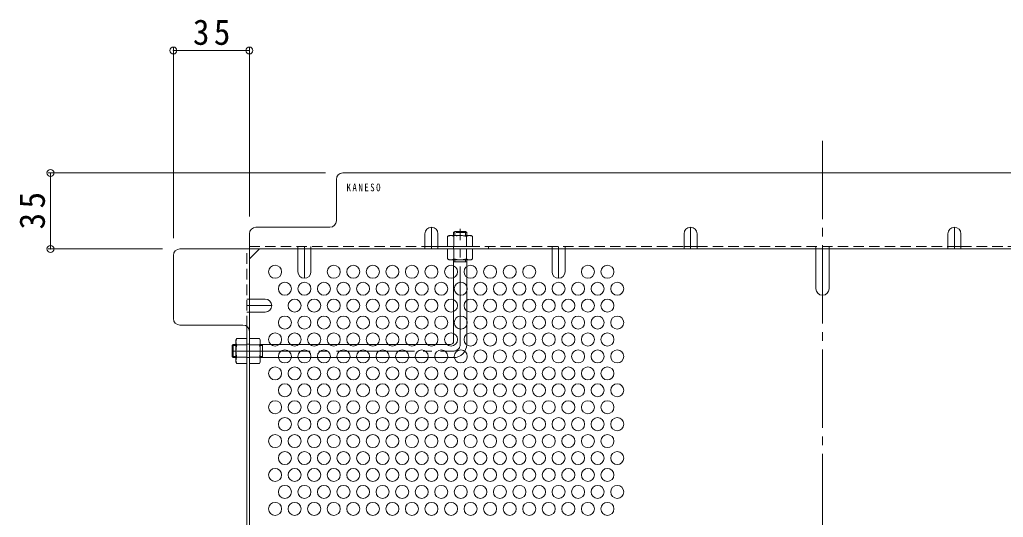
# Model space of a CAD drawing. Units: millimetres at full size, sheet at 1:4; details may follow other scales. Extents: x -928 to 1022, y -779 to 757.
# Drawn here: x 66.3 to 519.1, y 464.9 to 693.9 of the extents above; entities that cross this region are included whole.
import ezdxf

# ---------------------------------------------------------------- set-up
doc = ezdxf.new("R2010")
doc.units = ezdxf.units.MM
doc.header["$LTSCALE"] = 4
doc.header["$PDMODE"] = 32
doc.header["$PDSIZE"] = 3.2
for name, pattern in [('CHAIN1', [8, 5, -1, 1, -1]), ('CHAIN2', [12, 9, -1, 1, -1]), ('DASHED1', [1.8, 1.2, -0.6])]:
    doc.linetypes.add(name, pattern=pattern)
for name, color, linetype, lineweight in [('A-1_躯体', 3, 'Continuous', 9), ('A-4_その他', 7, 'Continuous', 9), ('A-5_文字', 7, 'Continuous', 9), ('A-6_寸法', 2, 'Continuous', 9), ('A-7_ハッチ', 2, 'Continuous', 9), ('A-8_記号', 2, 'Continuous', 9), ('A-B_ﾊｯﾁ', 2, 'Continuous', 9)]:
    doc.layers.add(name, color=color, linetype=linetype, lineweight=lineweight)
doc.styles.add('ＭＳ ゴシック', font='')
doc.styles.get('ＭＳ ゴシック').set_extended_font_data('MS Gothic')

msp = doc.modelspace()

# ---------------------------------------------------------------- linework, layer by layer
at = {"layer": 'A-1_躯体', "linetype": 'DASHED1'}
for p, q in [((266.092, 595.919), (266.592, 596.419)), ((272.092, 595.919), (266.092, 595.919)), ((266.092, 595.919), (266.092, 594.619)), ((271.592, 596.419), (266.592, 596.419)), ((266.592, 594.619), (266.592, 596.419)), ((272.092, 595.919), (271.592, 596.419)), ((271.592, 594.619), (271.592, 596.419)), ((272.092, 595.919), (272.092, 594.619))]:
    msp.add_line(p, q, dxfattribs=at)
at = {"layer": 'A-1_躯体', "linetype": 'CHAIN2'}
for p, q in [((269.092, 544.419), (269.092, 597.651)), ((164.092, 541.419), (266.092, 541.419))]:
    msp.add_line(p, q, dxfattribs=at)
at = {"layer": 'A-1_躯体'}
for p, q in [((266.092, 545.919), (266.092, 583.419)), ((272.092, 582.419), (266.092, 582.419)), ((266.592, 582.419), (266.592, 583.419)), ((271.592, 582.419), (271.592, 583.419)), ((272.092, 544.419), (272.092, 583.419)), ((164.592, 544.419), (164.092, 543.919)), ((164.092, 543.919), (164.092, 538.919)), ((165.892, 543.919), (164.092, 543.919)), ((164.592, 544.419), (164.592, 538.419)), ((164.592, 544.419), (165.892, 544.419)), ((177.092, 544.419), (264.592, 544.419)), ((178.092, 543.919), (177.092, 543.919)), ((178.092, 544.419), (178.092, 538.419)), ((164.592, 538.419), (164.092, 538.919)), ((165.892, 538.919), (164.092, 538.919)), ((178.092, 538.919), (177.092, 538.919)), ((164.592, 538.419), (165.892, 538.419)), ((177.092, 538.419), (266.092, 538.419))]:
    msp.add_line(p, q, dxfattribs=at)
for centre, radius in [((264.592, 545.919), 1.5), ((266.092, 544.419), 6)]:
    msp.add_arc(centre, radius, 270, 0, dxfattribs=at)
at = {"layer": 'A-1_躯体', "linetype": 'CHAIN2'}
msp.add_arc((266.092, 544.419), 3, 270, 0, dxfattribs=at)
at = {"layer": 'A-4_その他'}
for p, q in [((137.089, 680.96), (137.089, 593.419)), ((137.089, 679.76), (172.092, 679.76)), ((172.092, 680.96), (172.092, 603.419)), ((79.295, 623.419), (207.093, 623.419)), ((80.495, 588.419), (80.495, 623.419)), ((79.295, 588.419), (132.089, 588.419))]:
    msp.add_line(p, q, dxfattribs=at)
for p in [(137.089, 679.76), (172.092, 679.76), (80.495, 623.419), (80.495, 588.419)]:
    msp.add_point(p, dxfattribs=at)
at = {"layer": 'A-6_寸法'}
for centre in [(183.892, 577.928), (210.892, 577.928), (219.892, 577.928), (228.892, 577.928), (237.892, 577.928), (246.892, 577.928), (255.892, 577.928), (264.892, 577.928), (273.892, 577.928), (282.892, 577.928), (291.892, 577.928), (300.892, 577.928), (327.892, 577.928), (336.892, 577.928), (188.392, 570.134), (197.392, 570.134), (206.392, 570.134), (215.392, 570.134), (224.392, 570.134), (233.392, 570.134), (242.392, 570.134), (251.392, 570.134), (260.392, 570.134), (269.392, 570.134), (278.392, 570.134), (287.392, 570.134), (296.392, 570.134), (305.392, 570.134), (314.392, 570.134), (323.392, 570.134), (332.392, 570.134), (341.392, 570.134), (192.892, 562.339), (201.892, 562.339), (210.892, 562.339), (219.892, 562.339), (228.892, 562.339), (237.892, 562.339), (246.892, 562.339), (255.892, 562.339), (264.892, 562.339), (273.892, 562.339), (282.892, 562.339), (291.892, 562.339), (300.892, 562.339), (309.892, 562.339), (318.892, 562.339), (327.892, 562.339), (336.892, 562.339), (188.392, 554.545), (197.392, 554.545), (206.392, 554.545), (215.392, 554.545), (224.392, 554.545), (233.392, 554.545), (242.392, 554.545), (251.392, 554.545), (260.392, 554.545), (269.392, 554.545), (278.392, 554.545), (287.392, 554.545), (296.392, 554.545), (305.392, 554.545), (314.392, 554.545), (323.392, 554.545), (332.392, 554.545), (341.392, 554.545), (183.892, 546.751), (192.892, 546.751), (201.892, 546.751), (210.892, 546.751), (219.892, 546.751), (228.892, 546.751), (237.892, 546.751), (246.892, 546.751), (255.892, 546.751), (264.892, 546.751), (273.892, 546.751), (282.892, 546.751), (291.892, 546.751), (300.892, 546.751), (309.892, 546.751), (318.892, 546.751), (327.892, 546.751), (336.892, 546.751), (188.392, 538.957), (197.392, 538.957), (206.392, 538.957), (215.392, 538.957), (224.392, 538.957), (233.392, 538.957), (242.392, 538.957), (251.392, 538.957), (260.392, 538.957), (269.392, 538.957), (278.392, 538.957), (287.392, 538.957), (296.392, 538.957), (305.392, 538.957), (314.392, 538.957), (323.392, 538.957), (332.392, 538.957), (341.392, 538.957), (183.892, 531.162), (192.892, 531.162), (201.892, 531.162), (210.892, 531.162), (219.892, 531.162), (228.892, 531.162), (237.892, 531.162), (246.892, 531.162), (255.892, 531.162), (264.892, 531.162), (273.892, 531.162), (282.892, 531.162), (291.892, 531.162), (300.892, 531.162), (309.892, 531.162), (318.892, 531.162), (327.892, 531.162), (336.892, 531.162), (188.392, 523.368), (197.392, 523.368), (206.392, 523.368), (215.392, 523.368), (224.392, 523.368), (233.392, 523.368), (242.392, 523.368), (251.392, 523.368), (260.392, 523.368), (269.392, 523.368), (278.392, 523.368), (287.392, 523.368), (296.392, 523.368), (305.392, 523.368), (314.392, 523.368), (323.392, 523.368), (332.392, 523.368), (341.392, 523.368), (183.892, 515.574), (192.892, 515.574), (201.892, 515.574), (210.892, 515.574), (219.892, 515.574), (228.892, 515.574), (237.892, 515.574), (246.892, 515.574), (255.892, 515.574), (264.892, 515.574), (273.892, 515.574), (282.892, 515.574), (291.892, 515.574), (300.892, 515.574), (309.892, 515.574), (318.892, 515.574), (327.892, 515.574), (336.892, 515.574), (188.392, 507.78), (197.392, 507.78), (206.392, 507.78), (215.392, 507.78), (224.392, 507.78), (233.392, 507.78), (242.392, 507.78), (251.392, 507.78), (260.392, 507.78), (269.392, 507.78), (278.392, 507.78), (287.392, 507.78), (296.392, 507.78), (305.392, 507.78), (314.392, 507.78), (323.392, 507.78), (332.392, 507.78), (341.392, 507.78), (183.892, 499.985), (192.892, 499.985), (201.892, 499.985), (210.892, 499.985), (219.892, 499.985), (228.892, 499.985), (237.892, 499.985), (246.892, 499.985), (255.892, 499.985), (264.892, 499.985), (273.892, 499.985), (282.892, 499.985), (291.892, 499.985), (300.892, 499.985), (309.892, 499.985), (318.892, 499.985), (327.892, 499.985), (336.892, 499.985), (188.392, 492.191), (197.392, 492.191), (206.392, 492.191), (215.392, 492.191), (224.392, 492.191), (233.392, 492.191), (242.392, 492.191), (251.392, 492.191), (260.392, 492.191), (269.392, 492.191), (278.392, 492.191), (287.392, 492.191), (296.392, 492.191), (305.392, 492.191), (314.392, 492.191), (323.392, 492.191), (332.392, 492.191), (341.392, 492.191), (183.892, 484.397), (192.892, 484.397), (201.892, 484.397), (210.892, 484.397), (219.892, 484.397), (228.892, 484.397), (237.892, 484.397), (246.892, 484.397), (255.892, 484.397), (264.892, 484.397), (273.892, 484.397), (282.892, 484.397), (291.892, 484.397), (300.892, 484.397), (309.892, 484.397), (318.892, 484.397), (327.892, 484.397), (336.892, 484.397), (188.392, 476.603), (197.392, 476.603), (206.392, 476.603), (215.392, 476.603), (224.392, 476.603), (233.392, 476.603), (242.392, 476.603), (251.392, 476.603), (260.392, 476.603), (269.392, 476.603), (278.392, 476.603), (287.392, 476.603), (296.392, 476.603), (305.392, 476.603), (314.392, 476.603), (323.392, 476.603), (332.392, 476.603), (341.392, 476.603), (183.892, 468.809), (192.892, 468.809), (201.892, 468.809), (210.892, 468.809), (219.892, 468.809), (228.892, 468.809), (237.892, 468.809), (246.892, 468.809), (255.892, 468.809), (264.892, 468.809), (273.892, 468.809), (282.892, 468.809), (291.892, 468.809), (300.892, 468.809), (309.892, 468.809), (318.892, 468.809), (327.892, 468.809), (336.892, 468.809)]:
    msp.add_circle(centre, 3, dxfattribs=at)
at = {"layer": 'A-7_ハッチ', "linetype": 'CHAIN2'}
msp.add_line((435.892, 638.109), (435.892, 324.615), dxfattribs=at)
at = {"layer": 'A-7_ハッチ'}
for p, q in [((212.093, 601.419), (212.093, 620.419)), ((215.093, 623.419), (656.691, 623.419)), ((175.092, 598.419), (209.093, 598.419)), ((172.092, 595.419), (172.092, 53.812)), ((252.892, 589.619), (258.892, 589.619)), ((372.142, 589.619), (378.142, 589.619)), ((493.642, 589.619), (499.642, 589.619)), ((137.089, 556.418), (137.089, 585.419)), ((140.089, 588.419), (170.892, 588.419)), ((170.892, 588.419), (172.092, 588.419)), ((172.092, 588.419), (700.892, 588.419)), ((172.092, 583.807), (176.704, 588.419)), ((140.089, 553.418), (169.097, 553.418)), ((170.892, 552.821), (170.892, 342.716))]:
    msp.add_line(p, q, dxfattribs=at)
at = {"layer": 'A-7_ハッチ', "linetype": 'DASHED1'}
for p, q in [((172.092, 589.619), (252.892, 589.619)), ((194.392, 588.419), (194.392, 589.619)), ((200.392, 588.419), (200.392, 589.619)), ((258.892, 589.619), (372.142, 589.619)), ((266.092, 588.419), (266.092, 589.619)), ((282.092, 588.419), (282.092, 589.619)), ((311.392, 588.419), (311.392, 589.619)), ((317.392, 588.419), (317.392, 589.619)), ((378.142, 589.619), (493.642, 589.619)), ((432.892, 588.419), (432.892, 589.619)), ((438.892, 588.419), (438.892, 589.619)), ((499.642, 589.619), (612.892, 589.619)), ((170.892, 552.821), (170.892, 588.419)), ((172.092, 565.339), (170.892, 565.339)), ((172.092, 559.339), (170.892, 559.339)), ((170.892, 544.615), (172.092, 544.615)), ((170.892, 538.415), (172.092, 538.415))]:
    msp.add_line(p, q, dxfattribs=at)
at = {"layer": 'A-7_ハッチ'}
for centre, start, end in [((215.093, 620.419), 90, 180), ((175.092, 595.419), 90, 180), ((209.093, 601.419), 270, 0), ((140.089, 585.419), 90, 180), ((140.089, 556.418), 180, 270), ((169.097, 550.418), 3.14334, 90)]:
    msp.add_arc(centre, 3, start, end, dxfattribs=at)
at = {"layer": 'A-8_記号', "linetype": 'CHAIN1'}
for p, q in [((255.892, 588.419), (255.892, 598.419)), ((375.142, 588.419), (375.142, 598.419)), ((496.642, 588.419), (496.642, 598.419)), ((197.392, 574.928), (197.392, 589.619)), ((314.392, 574.928), (314.392, 589.619)), ((182.392, 562.339), (170.892, 562.339))]:
    msp.add_line(p, q, dxfattribs=at)
at = {"layer": 'A-8_記号'}
for p, q in [((252.892, 595.419), (252.892, 588.419)), ((258.892, 595.419), (258.892, 588.419)), ((372.142, 595.419), (372.142, 588.419)), ((378.142, 595.419), (378.142, 588.419)), ((493.642, 595.419), (493.642, 588.419)), ((499.642, 595.419), (499.642, 588.419)), ((194.392, 577.928), (194.392, 588.419)), ((200.392, 577.928), (200.392, 588.419)), ((311.392, 577.928), (311.392, 588.419)), ((317.392, 577.928), (317.392, 588.419)), ((432.892, 570.134), (432.892, 588.419)), ((438.892, 570.134), (438.892, 588.419)), ((179.392, 565.339), (172.092, 565.339)), ((179.392, 559.339), (172.092, 559.339))]:
    msp.add_line(p, q, dxfattribs=at)
for centre, start, end in [((255.892, 595.419), 0, 180), ((375.142, 595.419), 0, 180), ((496.642, 595.419), 0, 180), ((197.392, 577.928), 180, 360), ((314.392, 577.928), 180, 360), ((435.892, 570.134), 180, 360), ((179.392, 562.339), 270, 90)]:
    msp.add_arc(centre, 3, start, end, dxfattribs=at)
at = {"layer": 'A-B_ﾊｯﾁ', "linetype": 'DASHED1'}
for p, q in [((264.092, 594.619), (263.342, 594.186)), ((263.342, 589.619), (263.342, 594.186)), ((264.092, 594.619), (274.092, 594.619)), ((266.229, 594.186), (266.229, 589.619)), ((271.955, 594.186), (271.955, 589.619)), ((274.092, 594.619), (274.842, 594.186)), ((274.842, 589.619), (274.842, 594.186)), ((263.342, 589.619), (274.842, 589.619))]:
    msp.add_line(p, q, dxfattribs=at)
at = {"layer": 'A-B_ﾊｯﾁ'}
for p, q in [((274.842, 588.419), (263.342, 588.419)), ((263.342, 588.419), (263.342, 583.852)), ((266.229, 583.852), (266.229, 588.419)), ((271.955, 583.852), (271.955, 588.419)), ((274.842, 588.419), (274.842, 583.852)), ((264.092, 583.419), (263.342, 583.852)), ((274.092, 583.419), (264.092, 583.419)), ((274.092, 583.419), (274.842, 583.852)), ((165.892, 546.419), (166.325, 547.169)), ((165.892, 546.419), (165.892, 536.419)), ((170.892, 547.169), (166.325, 547.169)), ((166.325, 544.282), (170.892, 544.282)), ((170.892, 547.169), (170.892, 535.669)), ((172.092, 547.169), (172.092, 535.669)), ((172.092, 547.169), (176.659, 547.169)), ((176.659, 544.282), (172.092, 544.282)), ((177.092, 546.419), (176.659, 547.169)), ((177.092, 546.419), (177.092, 536.419)), ((165.892, 536.419), (166.325, 535.669)), ((166.325, 538.556), (170.892, 538.556)), ((170.892, 535.669), (166.325, 535.669)), ((176.659, 538.556), (172.092, 538.556)), ((172.092, 535.669), (176.659, 535.669)), ((177.092, 536.419), (176.659, 535.669))]:
    msp.add_line(p, q, dxfattribs=at)
at = {"layer": 'A-B_ﾊｯﾁ', "linetype": 'DASHED1'}
for centre, radius, start, end in [((264.987, 591.337), 3.29, 93.92075, 120), ((264.752, 591.884), 2.735, 57.31491, 89.78969), ((269.092, 584.936), 9.683, 72.79973, 107.20026), ((273.432, 591.884), 2.735, 90.2103, 122.68507), ((273.197, 591.337), 3.29, 59.99998, 86.07924)]:
    msp.add_arc(centre, radius, start, end, dxfattribs=at)
at = {"layer": 'A-B_ﾊｯﾁ'}
for centre, radius, start, end in [((264.987, 586.701), 3.29, 239.99998, 266.07924), ((264.752, 586.154), 2.735, 270.2103, 302.68507), ((269.092, 593.101), 9.683, 252.79973, 287.20026), ((273.432, 586.154), 2.735, 237.31491, 269.78969), ((273.197, 586.701), 3.29, 273.92075, 300), ((169.174, 545.524), 3.29, 150, 176.07925), ((168.627, 545.759), 2.735, 180.21031, 212.68509), ((175.575, 541.419), 9.683, 162.79974, 197.20027), ((173.81, 545.524), 3.29, 3.92075, 30), ((174.357, 545.759), 2.735, 327.31491, 359.78969), ((167.41, 541.419), 9.683, 342.79973, 17.20026), ((168.627, 537.079), 2.735, 147.31493, 179.7897), ((169.174, 537.314), 3.29, 183.92076, 210.00002), ((174.357, 537.079), 2.735, 0.2103, 32.68507), ((173.81, 537.314), 3.29, 329.99998, 356.07924)]:
    msp.add_arc(centre, radius, start, end, dxfattribs=at)

# ---------------------------------------------------------------- texts
at = {"layer": 'A-4_その他', "color": 2, "insert": (146.09, 682.16), "char_height": 11.73, "attachment_point": 7, "style": 'ＭＳ ゴシック'}
msp.add_mtext('\\T1.27;\\W0.95;35', dxfattribs=at)
at = {"layer": 'A-4_その他', "color": 2, "insert": (78.095, 597.419), "char_height": 11.73, "attachment_point": 7, "rotation": 90, "style": 'ＭＳ ゴシック'}
msp.add_mtext('\\T1.27;\\W0.95;35', dxfattribs=at)
at = {"layer": 'A-5_文字', "color": 6, "insert": (216.781, 614.919), "char_height": 3.519, "attachment_point": 7, "style": 'ＭＳ ゴシック'}
msp.add_mtext('\\T1.34;\\W0.85;KANESO', dxfattribs=at)

doc.saveas('drawing.dxf')
